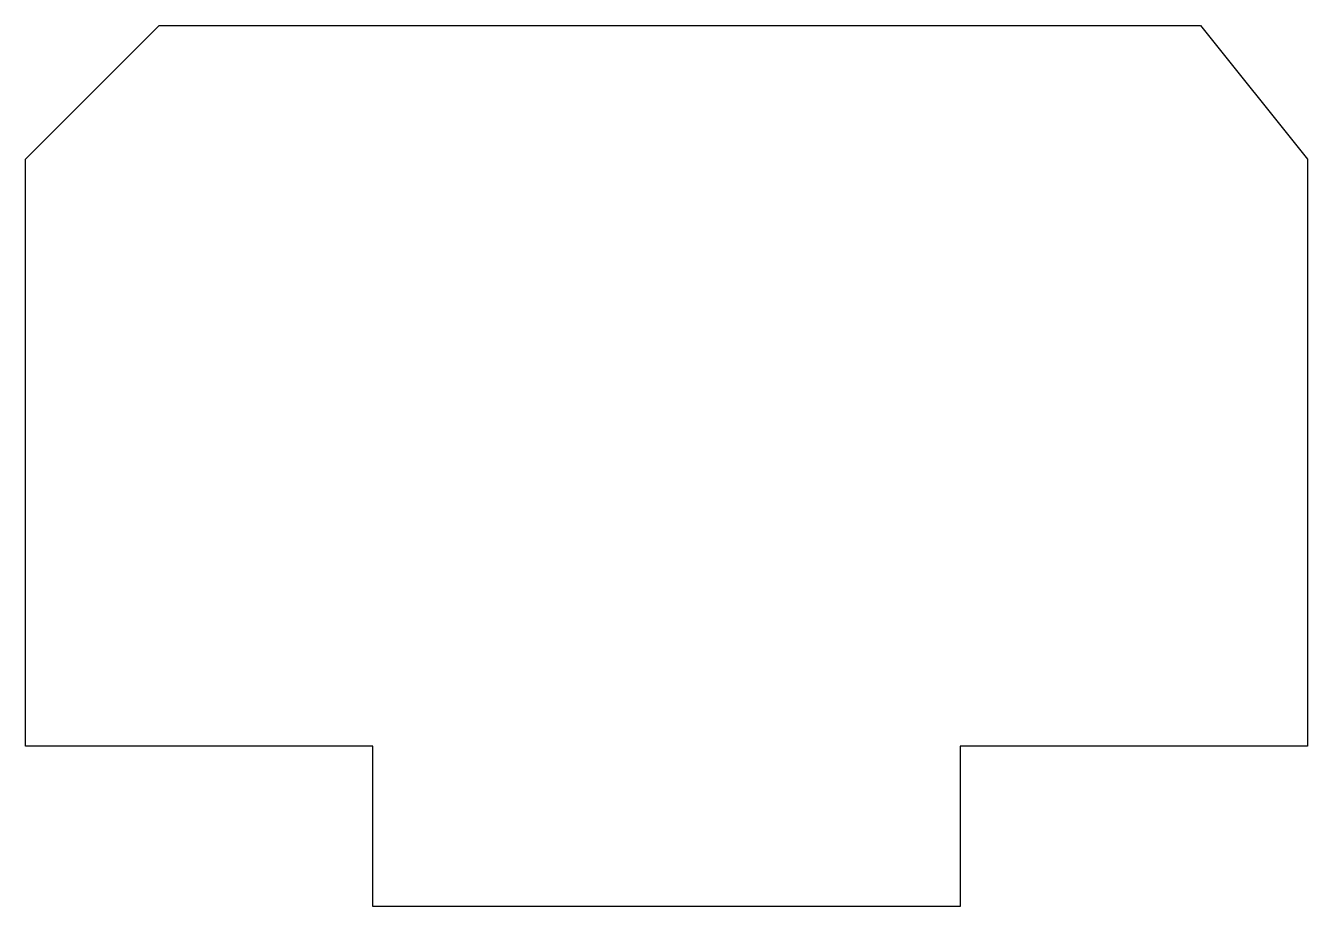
# Model space of a CAD drawing. Header units: millimetres. Extents: x 55 to 295, y 70 to 235.
import ezdxf

# ---------------------------------------------------------------- set-up
doc = ezdxf.new("R2010")
doc.units = ezdxf.units.MM

msp = doc.modelspace()

# ---------------------------------------------------------------- linework, layer by layer
for p, q in [((55, 210), (80, 235)), ((80, 235), (275, 235)), ((275, 235), (295, 210)), ((55, 100), (55, 210)), ((295, 210), (295, 100)), ((120, 100), (55, 100)), ((120, 70), (120, 100)), ((295, 100), (230, 100)), ((230, 100), (230, 70)), ((230, 70), (120, 70))]:
    msp.add_line(p, q)

doc.saveas('drawing.dxf')
